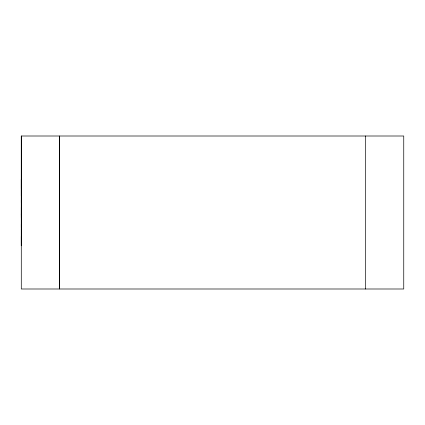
<?xml version="1.0" encoding="UTF-8"?>
<svg xmlns="http://www.w3.org/2000/svg" width="425" height="425" viewBox="0 0 425 425"><rect width="100%" height="100%" fill="white"/><g stroke="black" fill="none" stroke-linecap="round" stroke-linejoin="round"><path stroke-width="0.64" d="M21.287 136.005L21.287 288.995L403.75 288.995L403.75 136.005L21.287 136.005L21.287 245.767L21.277 236.428M21.287 217.68L21.293 213.775M21.293 207.32L21.293 215.215M21.277 229.633L21.282 229.266M21.293 199.936L21.293 202.624M21.287 224.182L21.287 226.068M21.287 226.339L21.293 227.556M21.298 188.572L21.293 179.233L21.282 195.803M365.505 136.005L365.505 288.995M59.58 224.384L59.532 288.995L59.532 136.005L59.58 224.384"/></g></svg>
